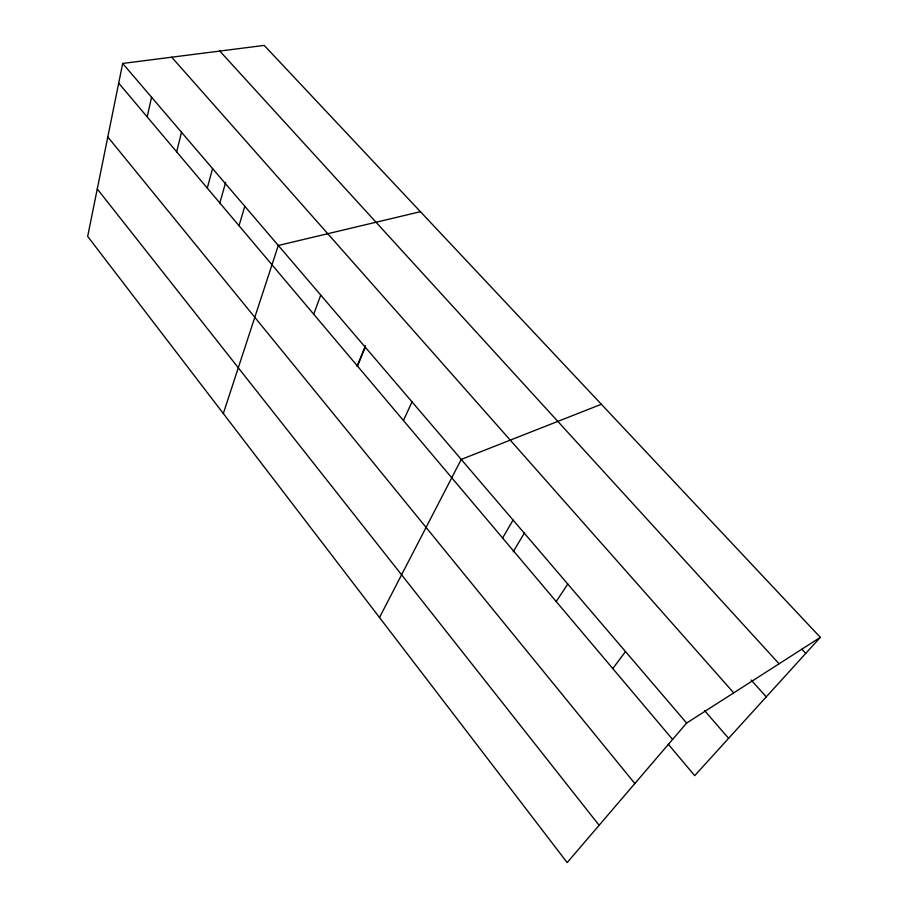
<?xml version="1.0" encoding="UTF-8"?>
<svg xmlns="http://www.w3.org/2000/svg" width="908" height="908" viewBox="0 0 908 908"><rect width="100%" height="100%" fill="white"/><g stroke="black" fill="none" stroke-linecap="round" stroke-linejoin="round"><path stroke-width="1.36" d="M122.682 63.447L87.667 236.386L567.171 862.6L686.63 723.052L820.333 637.348L264.205 45.4L122.682 63.447L686.63 723.052M147.175 116.894L151.568 97.235M176.674 151.852L181.509 132.25M207.274 188.104L212.563 168.582M219.679 203.574L225.649 182.36M239.02 225.717L244.808 206.286M223.323 413.549L278.302 245.466L420.438 211.689M313.725 314.225L320.728 295.089M357.014 366.333L365.459 345.721M357.491 366.083L365.254 347.162M403.447 420.529L412.028 401.869M379.499 617.508L461.241 459.425L601.357 404.264M502.612 538.024L513.077 520.057M513.236 551.712L524.552 532.78M556.207 601.527L567.761 584.003M612.786 668.572L625.521 651.569M820.333 637.348L694.699 775.648L668.277 744.231M801.889 649.265L805.736 653.408M219.781 51.064L779.075 663.793M751.166 680.047L766.25 696.879M171.726 57.193L733.709 692.872M704.574 710.589L728.602 738.329M118.698 83.15L672.601 739.441M107.802 136.949L634.84 783.547M97.27 188.955L599.121 825.281"/></g></svg>
